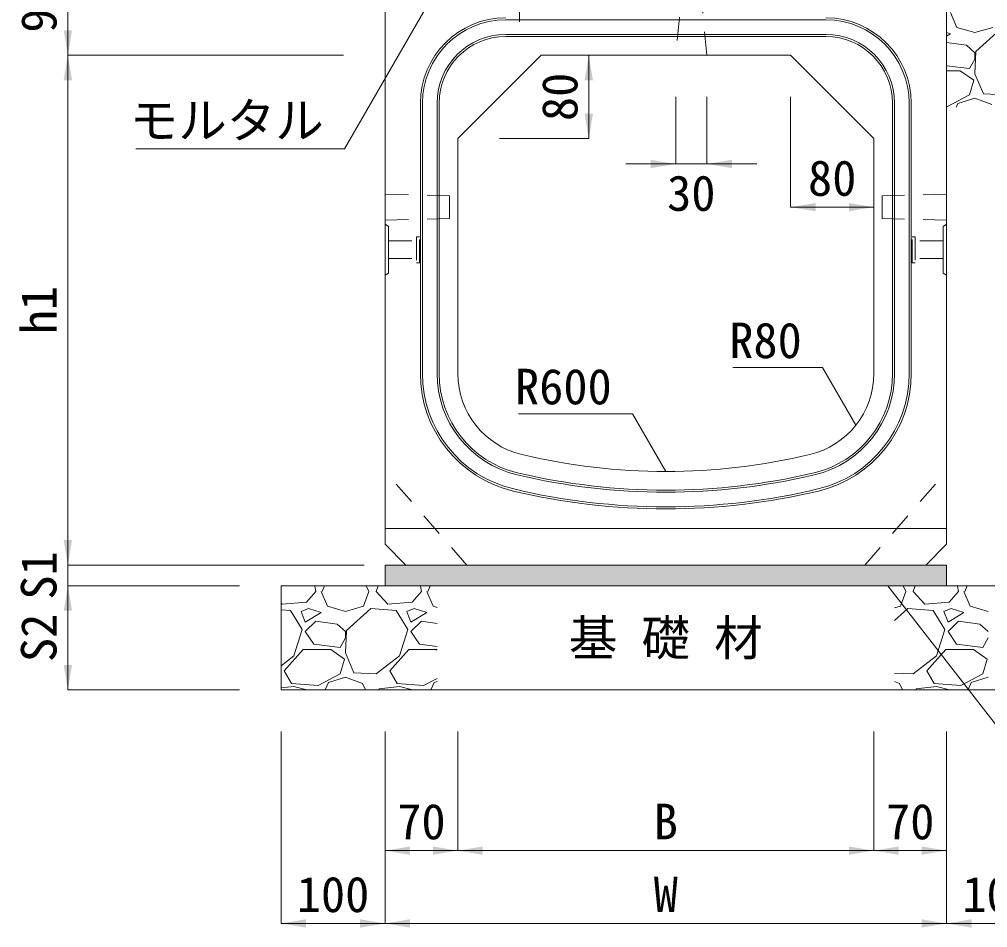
# Model space of a CAD drawing. Units: millimetres at full size. Extents: x 87158 to 122251, y -125707 to -112261.
# Drawn here: x 93276 to 94207, y -121544 to -120671 of the extents above; entities that cross this region are included whole.
import ezdxf
from ezdxf.enums import TextEntityAlignment as Align

# ---------------------------------------------------------------- set-up
doc = ezdxf.new("R2010")
doc.units = ezdxf.units.MM
doc.header["$LTSCALE"] = 30
doc.linetypes.add('USER1', pattern=[1.35, 0.75, -0.6])
for name, color, linetype, lineweight in [('インサート', 92, 'USER1', 9), ('ハッチング_基礎', 150, 'Continuous', 9), ('寸法線', 7, 'Continuous', 13), ('引出線', 4, 'Continuous', 13), ('排水孔', 30, 'USER1', 15), ('本体', 2, 'Continuous', 13), ('目地', 132, 'Continuous', 5), ('舗装・基礎', 3, 'Continuous', 13), ('補助線', 8, 'USER1', 9)]:
    doc.layers.add(name, color=color, linetype=linetype, lineweight=lineweight)
doc.layers.add('ハッチング_モルタル', color=30, linetype='Continuous')
doc.layers.add('文字', color=41, linetype='Continuous')
doc.styles.add('ＭＳ ゴシック', font='')
doc.styles.get('ＭＳ ゴシック').set_extended_font_data('MS Gothic')

# ---------------------------------------------------------------- blocks, each defined once
blk = doc.blocks.new('filled_arrow')
at = {"color": 0, "linetype": 'Continuous', "lineweight": -2}
blk.add_solid([(7.5, 1.25), (0, 0), (7.5, -1.25)], dxfattribs=at)

msp = doc.modelspace()

# ---------------------------------------------------------------- hatches: boundary and pattern name
at = {"layer": 'ハッチング_モルタル'}
msp.add_hatch(color=256, dxfattribs=at).paths.add_polyline_path([(94167.6, -121215.38), (94167.6, -121195.38), (93627.6, -121195.38), (93627.6, -121215.38)])

# ---------------------------------------------------------------- linework, layer by layer
at = {"layer": 'インサート'}
for p, q in [((93660.8, -120879.88), (93657.8, -120879.88)), ((93657.8, -120879.88), (93657.8, -120904.88)), ((93660.8, -120904.88), (93660.8, -120879.88)), ((94134.4, -120879.88), (94137.4, -120879.88)), ((94134.4, -120904.88), (94134.4, -120879.88)), ((94137.4, -120879.88), (94137.4, -120904.88)), ((93630.8, -120883.88), (93657.8, -120883.88)), ((93630.8, -120883.88), (93630.8, -120900.88)), ((94164.4, -120883.88), (94137.4, -120883.88)), ((94164.4, -120883.88), (94164.4, -120900.88)), ((93630.8, -120900.88), (93657.8, -120900.88)), ((93657.8, -120904.88), (93660.8, -120904.88)), ((94137.4, -120904.88), (94134.4, -120904.88)), ((94164.4, -120900.88), (94137.4, -120900.88))]:
    msp.add_line(p, q, dxfattribs=at)
at = {"layer": 'ハッチング_基礎'}
for p, q in [((94171.42, -120664.31), (94177.52, -120678.54)), ((94171.42, -120684.63), (94167.6, -120683.36)), ((94167.6, -120686.93), (94171.42, -120684.63)), ((94177.52, -120678.54), (94194.79, -120683.62)), ((94194.79, -120683.62), (94212.06, -120678.54)), ((94219.17, -120680.57), (94195.81, -120701.91)), ((94186.66, -120695.81), (94167.6, -120692.95)), ((94194.79, -120702.92), (94186.66, -120695.81)), ((94195.81, -120701.91), (94194.79, -120723.24)), ((94194.79, -120709.02), (94194.79, -120702.92)), ((94189.71, -120718.16), (94194.79, -120709.02)), ((94167.6, -120715.51), (94189.71, -120718.16)), ((94167.6, -120720.19), (94180.57, -120720.19)), ((94180.57, -120720.19), (94193.77, -120729.34)), ((94193.77, -120729.34), (94189.71, -120743.56)), ((94194.79, -120723.24), (94202.92, -120742.55)), ((94189.71, -120743.56), (94168.37, -120754.74)), ((94178.53, -120751.69), (94194.79, -120746.61)), ((94194.79, -120746.61), (94211.05, -120752.71)), ((94202.92, -120742.55), (94224.25, -120743.56)), ((94168.37, -120754.74), (94167.6, -120754.68)), ((94176.95, -120755.38), (94178.53, -120751.69)), ((93560.09, -121215.68), (93558.91, -121215.38)), ((93561.11, -121220.76), (93560.09, -121215.68)), ((93567.2, -121220.76), (93569.51, -121215.38)), ((93609.43, -121215.38), (93611.91, -121220.76)), ((93619.02, -121220.76), (93621.04, -121215.38)), ((93661.69, -121215.68), (93660.51, -121215.38)), ((93662.71, -121220.76), (93661.69, -121215.68)), ((93668.8, -121220.76), (93671.11, -121215.38)), ((94125.83, -121215.38), (94128.31, -121220.76)), ((94135.42, -121220.76), (94137.44, -121215.38)), ((94178.09, -121215.68), (94176.91, -121215.38)), ((94179.11, -121220.76), (94178.09, -121215.68)), ((94185.2, -121220.76), (94187.51, -121215.38)), ((93561.11, -121220.76), (93551.96, -121230.92)), ((93566.19, -121220.76), (93572.28, -121234.98)), ((93606.83, -121234.98), (93611.91, -121220.76)), ((93630.2, -121232.95), (93619.02, -121220.76)), ((93662.71, -121220.76), (93653.56, -121230.92)), ((93667.79, -121220.76), (93673.88, -121234.98)), ((94123.23, -121234.98), (94128.31, -121220.76)), ((94146.6, -121232.95), (94135.42, -121220.76)), ((94179.11, -121220.76), (94169.96, -121230.92)), ((94184.19, -121220.76), (94190.28, -121234.98)), ((93528.6, -121232.95), (93527.6, -121231.87)), ((93551.96, -121230.92), (93528.6, -121232.95)), ((93572.28, -121234.98), (93589.56, -121240.06)), ((93589.56, -121240.06), (93606.83, -121234.98)), ((93653.56, -121230.92), (93630.2, -121232.95)), ((93673.88, -121234.98), (93677.6, -121236.08)), ((94117.6, -121236.64), (94123.23, -121234.98)), ((94169.96, -121230.92), (94146.6, -121232.95)), ((94190.28, -121234.98), (94207.56, -121240.06)), ((93536.72, -121239.05), (93527.6, -121238.29)), ((93547.9, -121257.34), (93536.72, -121239.05)), ((93554, -121237.02), (93546.88, -121240.06)), ((93546.88, -121240.06), (93550.95, -121250.22)), ((93550.95, -121250.22), (93566.19, -121241.08)), ((93566.19, -121241.08), (93554, -121237.02)), ((93613.94, -121237.02), (93590.57, -121258.35)), ((93638.32, -121239.05), (93613.94, -121237.02)), ((93649.5, -121257.34), (93638.32, -121239.05)), ((93655.6, -121237.02), (93648.48, -121240.06)), ((93648.48, -121240.06), (93652.55, -121250.22)), ((93652.55, -121250.22), (93667.79, -121241.08)), ((93667.79, -121241.08), (93655.6, -121237.02)), ((94130.34, -121237.02), (94117.6, -121248.64)), ((94154.72, -121239.05), (94130.34, -121237.02)), ((94165.9, -121257.34), (94154.72, -121239.05)), ((94172, -121237.02), (94164.88, -121240.06)), ((94164.88, -121240.06), (94168.95, -121250.22)), ((94168.95, -121250.22), (94184.19, -121241.08)), ((94184.19, -121241.08), (94172, -121237.02)), ((93561.11, -121249.21), (93550.95, -121259.37)), ((93581.43, -121252.26), (93561.11, -121249.21)), ((93589.56, -121259.37), (93581.43, -121252.26)), ((93662.71, -121249.21), (93652.55, -121259.37)), ((93677.6, -121251.44), (93662.71, -121249.21)), ((94179.11, -121249.21), (94168.95, -121259.37)), ((94199.43, -121252.26), (94179.11, -121249.21)), ((94207.56, -121259.37), (94199.43, -121252.26)), ((93539.77, -121282.74), (93547.9, -121257.34)), ((93550.95, -121259.37), (93559.08, -121271.56)), ((93590.57, -121258.35), (93589.56, -121279.69)), ((93589.56, -121265.46), (93589.56, -121259.37)), ((93641.37, -121282.74), (93649.5, -121257.34)), ((93652.55, -121259.37), (93660.68, -121271.56)), ((94157.77, -121282.74), (94165.9, -121257.34)), ((94168.95, -121259.37), (94177.08, -121271.56)), ((93559.08, -121271.56), (93584.48, -121274.61)), ((93584.48, -121274.61), (93589.56, -121265.46)), ((93660.68, -121271.56), (93677.6, -121273.59)), ((94177.08, -121271.56), (94202.48, -121274.61)), ((94202.48, -121274.61), (94207.56, -121265.46)), ((93530.63, -121296.96), (93548.92, -121276.64)), ((93548.92, -121276.64), (93575.33, -121276.64)), ((93575.33, -121276.64), (93588.54, -121285.78)), ((93589.56, -121279.69), (93597.68, -121298.99)), ((93632.23, -121296.96), (93650.52, -121276.64)), ((93650.52, -121276.64), (93676.93, -121276.64)), ((93676.93, -121276.64), (93677.6, -121277.1)), ((94148.63, -121296.96), (94166.92, -121276.64)), ((94166.92, -121276.64), (94193.33, -121276.64)), ((94193.33, -121276.64), (94206.54, -121285.78)), ((93527.6, -121292.14), (93539.77, -121282.74)), ((93588.54, -121285.78), (93584.48, -121300.01)), ((93619.02, -121300.01), (93641.37, -121282.74)), ((94135.42, -121300.01), (94157.77, -121282.74)), ((94206.54, -121285.78), (94202.48, -121300.01)), ((93537.74, -121309.15), (93530.63, -121296.96)), ((93584.48, -121300.01), (93563.14, -121311.18)), ((93597.68, -121298.99), (93619.02, -121300.01)), ((93639.34, -121309.15), (93632.23, -121296.96)), ((94117.6, -121299.16), (94135.42, -121300.01)), ((94155.74, -121309.15), (94148.63, -121296.96)), ((94202.48, -121300.01), (94181.14, -121311.18)), ((93563.14, -121311.18), (93537.74, -121309.15)), ((93570.19, -121315.38), (93573.3, -121308.14)), ((93573.3, -121308.14), (93589.56, -121303.06)), ((93589.56, -121303.06), (93605.81, -121309.15)), ((93605.81, -121309.15), (93608.69, -121315.38)), ((93664.74, -121311.18), (93639.34, -121309.15)), ((93677.6, -121304.45), (93664.74, -121311.18)), ((93671.79, -121315.38), (93674.9, -121308.14)), ((93674.9, -121308.14), (93677.6, -121307.29)), ((94117.6, -121307.42), (94122.21, -121309.15)), ((94122.21, -121309.15), (94125.09, -121315.38)), ((94181.14, -121311.18), (94155.74, -121309.15)), ((94188.19, -121315.38), (94191.3, -121308.14)), ((94191.3, -121308.14), (94207.56, -121303.06)), ((93539.77, -121312.2), (93527.6, -121313.48)), ((93552.51, -121315.38), (93539.77, -121312.2)), ((93621.64, -121315.38), (93622.07, -121314.23)), ((93641.37, -121312.2), (93622.07, -121314.23)), ((93654.11, -121315.38), (93641.37, -121312.2)), ((94138.04, -121315.38), (94138.47, -121314.23)), ((94157.77, -121312.2), (94138.47, -121314.23)), ((94170.51, -121315.38), (94157.77, -121312.2))]:
    msp.add_line(p, q, dxfattribs=at)
at = {"layer": '寸法線'}
for p, q in [((93756.75, -120567.38), (93756.75, -120673.38)), ((93322.6, -120705.38), (93322.6, -120615.38)), ((93322.6, -121195.38), (93322.6, -120705.38)), ((93587.6, -120705.38), (93322.6, -120705.38)), ((93587.6, -120705.38), (93322.6, -120705.38)), ((93817.6, -120705.38), (93823.53, -120705.38)), ((93823.53, -120705.38), (93823.53, -120785.38)), ((93907.1, -120745.38), (93907.1, -120809.88)), ((93937.1, -120745.38), (93937.1, -120809.88)), ((94017.6, -120745.38), (94017.6, -120851.38)), ((93737.6, -120785.38), (93823.53, -120785.38)), ((93859.1, -120809.88), (93985.1, -120809.88)), ((94097.6, -120825.38), (94097.6, -120851.38)), ((94017.6, -120851.38), (94097.6, -120851.38)), ((93322.6, -121147.38), (93322.6, -121263.38)), ((93607.6, -121195.38), (93322.6, -121195.38)), ((93587.6, -121195.38), (93322.6, -121195.38)), ((93487.6, -121215.38), (93322.6, -121215.38)), ((93322.6, -121215.38), (93322.6, -121315.38)), ((93487.6, -121215.38), (93322.6, -121215.38)), ((93487.6, -121315.38), (93322.6, -121315.38)), ((93527.6, -121355.38), (93527.6, -121539.89)), ((93627.6, -121355.38), (93627.6, -121469.89)), ((93627.6, -121355.38), (93627.6, -121539.89)), ((93627.6, -121355.38), (93627.6, -121539.89)), ((93697.6, -121355.38), (93697.6, -121469.89)), ((93697.6, -121355.38), (93697.6, -121469.89)), ((94097.6, -121355.38), (94097.6, -121469.89)), ((94097.6, -121355.38), (94097.6, -121469.89)), ((94167.6, -121355.38), (94167.6, -121469.89)), ((94167.6, -121355.38), (94167.6, -121539.89)), ((94167.6, -121355.38), (94167.6, -121539.89)), ((93627.6, -121469.89), (93697.6, -121469.89)), ((93697.6, -121469.89), (94097.6, -121469.89)), ((94097.6, -121469.89), (94167.6, -121469.89)), ((93627.6, -121539.89), (93527.6, -121539.89)), ((93627.6, -121539.89), (94167.6, -121539.89)), ((94167.6, -121539.89), (94267.6, -121539.89))]:
    msp.add_line(p, q, dxfattribs=at)
at = {"layer": '引出線'}
for points in [[(93692.6, -120615.38), (93588.68, -120795.38), (93387.95, -120795.38)], [(94080.36, -121060.96), (94048.34, -121005.5), (93962.18, -121005.5)], [(93897.6, -121105.38), (93865.58, -121049.92), (93756.04, -121049.92)], [(94110.99, -121215.38), (94309.73, -121470.67), (94697.96, -121470.67)]]:
    msp.add_lwpolyline(points, dxfattribs=at)
at = {"layer": '排水孔'}
for p, q in [((93914.6, -120628.38), (93907.1, -120705.38)), ((93937.1, -120705.38), (93929.6, -120628.38))]:
    msp.add_line(p, q, dxfattribs=at)
at = {"layer": '本体'}
for p, q in [((94167.6, -120611.38), (94167.6, -121175.38)), ((93627.6, -120621.38), (93627.6, -121175.38)), ((93697.6, -120785.38), (93777.6, -120705.38)), ((93777.6, -120705.38), (94017.6, -120705.38)), ((94017.6, -120705.38), (94097.6, -120785.38)), ((93697.6, -120785.38), (93697.6, -121011.35)), ((94097.6, -120785.38), (94097.6, -121011.35)), ((93627.6, -121160.38), (94167.6, -121160.38)), ((93627.6, -121175.38), (93647.6, -121195.38)), ((94147.6, -121195.38), (94167.6, -121175.38)), ((93647.6, -121195.38), (94147.6, -121195.38))]:
    msp.add_line(p, q, dxfattribs=at)
at = {"layer": '本体', "lineweight": 9}
for p, q in [((93627.6, -120867.88), (93630.8, -120869.88)), ((93630.8, -120869.88), (93630.8, -120914.88)), ((94167.6, -120867.88), (94164.4, -120869.88)), ((94164.4, -120869.88), (94164.4, -120914.88)), ((93630.8, -120914.88), (93627.6, -120916.88)), ((94164.4, -120914.88), (94167.6, -120916.88))]:
    msp.add_line(p, q, dxfattribs=at)
at = {"layer": '本体', "linetype": 'USER1', "lineweight": 9}
for p, q in [((93706.35, -121195.38), (93627.6, -121105.38)), ((94088.85, -121195.38), (94167.6, -121105.38))]:
    msp.add_line(p, q, dxfattribs=at)
at = {"layer": '本体'}
for centre, radius, start, end in [((93777.6, -121011.35), 80, 180, 256.65764), ((94017.6, -121011.35), 80, 283.34236, 0), ((93897.6, -120505.38), 600, 256.65764, 283.34236)]:
    msp.add_arc(centre, radius, start, end, dxfattribs=at)
at = {"layer": '目地'}
for p, q in [((94051.6, -120671.38), (93743.6, -120671.38)), ((94051.6, -120685.38), (93743.6, -120685.38)), ((94051.6, -120687.38), (93743.6, -120687.38)), ((93661.6, -120751.38), (93661.6, -121011.35)), ((93663.6, -120751.38), (93663.6, -121011.35)), ((93677.6, -120751.38), (93677.6, -121011.35)), ((93679.6, -120751.38), (93679.6, -121011.35)), ((94115.6, -121011.35), (94115.6, -120751.38)), ((94117.6, -121011.35), (94117.6, -120751.38)), ((94131.6, -121011.35), (94131.6, -120751.38)), ((94133.6, -121011.35), (94133.6, -120751.38))]:
    msp.add_line(p, q, dxfattribs=at)
for centre, radius, start, end in [((93743.6, -120751.38), 82, 90, 180), ((93743.6, -120751.38), 80, 90, 180), ((94051.6, -120751.38), 82, 0, 90), ((94051.6, -120751.38), 80, 0, 90), ((93743.6, -120751.38), 66, 90, 180), ((94051.6, -120751.38), 66, 0, 90), ((93743.6, -120751.38), 64, 90, 180), ((94051.6, -120751.38), 64, 0, 90), ((93777.6, -121011.35), 116, 180, 256.65764), ((93777.6, -121011.35), 114, 180, 256.65764), ((93777.6, -121011.35), 100, 180, 256.65764), ((93777.6, -121011.35), 98, 180, 256.65764), ((94017.6, -121011.35), 98, 283.34236, 0), ((94017.6, -121011.35), 100, 283.34236, 0), ((94017.6, -121011.35), 114, 283.34236, 0), ((94017.6, -121011.35), 116, 283.34236, 0), ((93897.6, -120505.38), 620, 256.65764, 283.34236), ((93897.6, -120505.38), 618, 256.65764, 283.34236), ((93897.6, -120505.38), 634, 256.65764, 283.34236), ((93897.6, -120505.38), 636, 256.65764, 283.34236)]:
    msp.add_arc(centre, radius, start, end, dxfattribs=at)
at = {"layer": '舗装・基礎'}
for p, q in [((94167.6, -121195.38), (93627.6, -121195.38)), ((93627.6, -121195.38), (93627.6, -121215.38)), ((94167.6, -121195.38), (94167.6, -121215.38)), ((94267.6, -121215.38), (93527.6, -121215.38)), ((93527.6, -121215.38), (93527.6, -121315.38)), ((94267.6, -121315.38), (93527.6, -121315.38))]:
    msp.add_line(p, q, dxfattribs=at)
at = {"layer": '補助線'}
for p, q in [((93627.6, -120838.88), (93627.6, -120863.88)), ((93627.6, -120838.88), (93689.6, -120840.38)), ((93689.6, -120840.38), (93689.6, -120862.38)), ((94167.6, -120838.88), (94105.6, -120840.38)), ((94105.6, -120840.38), (94105.6, -120862.38)), ((94167.6, -120838.88), (94167.6, -120863.88)), ((93627.6, -120863.88), (93689.6, -120862.38)), ((94167.6, -120863.88), (94105.6, -120862.38))]:
    msp.add_line(p, q, dxfattribs=at)

# ---------------------------------------------------------------- block references
at = {"layer": '寸法線', "xscale": 3.2, "yscale": 3.2}
for p, rotation in [((93322.6, -120705.38), 90), ((93322.6, -120705.38), 270), ((93823.53, -120705.38), 270), ((93823.53, -120785.38), 90), ((93907.1, -120809.88), 180), ((94097.6, -120851.38), 180), ((93322.6, -121195.38), 90), ((93322.6, -121195.38), 90), ((93322.6, -121215.38), 270), ((93322.6, -121215.38), 270), ((93322.6, -121315.38), 90), ((93697.6, -121469.89), 180), ((94097.6, -121469.89), 180), ((94167.6, -121469.89), 180), ((93627.6, -121539.89), 180), ((94167.6, -121539.89), 180)]:
    msp.add_blockref('filled_arrow', p, dxfattribs=dict(at, rotation=rotation))
for p in [(93937.1, -120809.88), (94017.6, -120851.38), (93627.6, -121469.89), (93697.6, -121469.89), (94097.6, -121469.89), (93527.6, -121539.89), (93627.6, -121539.89), (94167.6, -121539.89)]:
    msp.add_blockref('filled_arrow', p, dxfattribs=at)
at = {"layer": '引出線', "xscale": 0.16, "yscale": 0.16}
for p, rotation in [((94080.36, -121060.96), 120), ((93897.6, -121105.38), 120), ((94110.99, -121215.38), 307.9)]:
    msp.add_blockref('filled_arrow', p, dxfattribs=dict(at, rotation=rotation))

# ---------------------------------------------------------------- texts
at = {"layer": '寸法線', "style": 'ＭＳ ゴシック'}
for s, p in [('90', (93294.6, -120660.38)), ('80', (93795.53, -120745.38)), ('h1', (93294.6, -120950.38)), ('S1', (93294.6, -121205.38)), ('S2', (93294.6, -121265.38))]:
    msp.add_text(s, height=34.18, rotation=90, dxfattribs=at).set_placement(p, align=Align.MIDDLE_CENTER)
for s, p in [('80', (94057.6, -120823.38)), ('30', (93922.1, -120837.88)), ('70', (93662.6, -121441.89)), ('B', (93897.6, -121441.89)), ('70', (94132.6, -121441.89)), ('100', (93577.6, -121511.89)), ('W', (93897.6, -121511.89)), ('100', (94217.6, -121511.89))]:
    msp.add_text(s, height=34.18, dxfattribs=at).set_placement(p, align=Align.MIDDLE_CENTER)
at = {"layer": '引出線', "style": 'ＭＳ ゴシック'}
for s, p in [('モルタル', (93568.68, -120750.91)), ('R80', (94028.34, -120962.3)), ('R600', (93845.58, -121006.72))]:
    msp.add_text(s, height=34.18, dxfattribs=at).set_placement(p, align=Align.TOP_RIGHT)
at = {"layer": '文字', "style": 'ＭＳ ゴシック'}
msp.add_text('基 礎 材', height=34.18, dxfattribs=at).set_placement((93897.6, -121265.38), align=Align.MIDDLE_CENTER)

doc.saveas('drawing.dxf')
